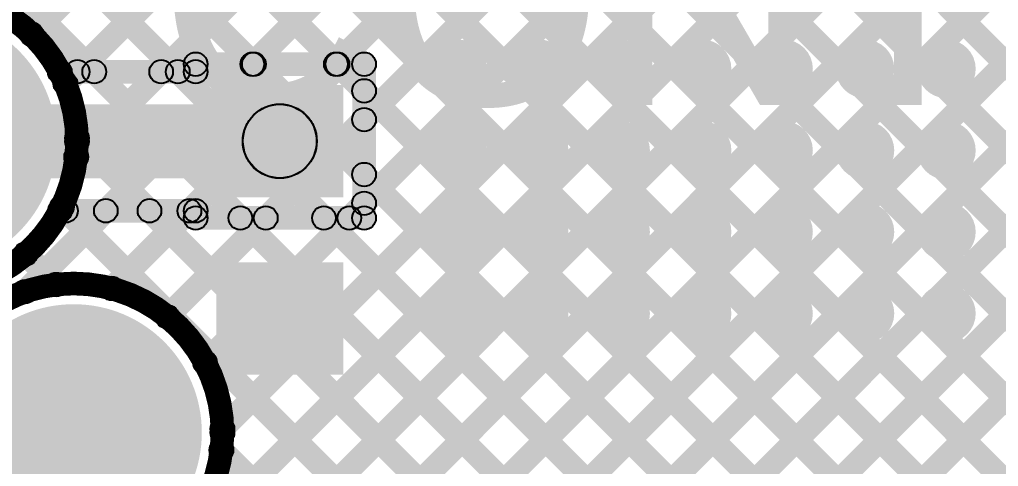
# Model space of a CAD drawing. Header units: millimetres. Extents: x -0.28 to 3.03, y -0.05 to 3.12.
# Drawn here: x 1.4989 to 1.8301, y 2.709 to 2.8601 of the extents above; entities that cross this region are included whole.
import ezdxf

# ---------------------------------------------------------------- set-up
doc = ezdxf.new("R2010")
doc.units = ezdxf.units.MM
doc.header["$MEASUREMENT"] = 0
for name, color, linetype in [('BottomLayer', 5, 'Continuous'), ('BottomPaste', 16, 'Continuous'), ('BottomSolder', 6, 'Continuous'), ('PadHoleLayer', 156, 'Continuous'), ('TopLayer', 1, 'Continuous'), ('TopOverlay', 2, 'Continuous'), ('TopSolder', 216, 'Continuous'), ('ViaHoleLayer', 16, 'Continuous')]:
    doc.layers.add(name, color=color, linetype=linetype)

# ---------------------------------------------------------------- blocks, each defined once
blk = doc.blocks.new('SKHHLQA010_29')
at = {"layer": 'BottomLayer'}
h = blk.add_hatch(color=5, dxfattribs=at)
edge = h.paths.add_edge_path()
edge.add_arc((-0.1378, 0.04921), 0.03937, 0, 360)
h = blk.add_hatch(color=5, dxfattribs=at)
edge = h.paths.add_edge_path()
edge.add_arc((-0.08858, -0.04921), 0.03937, 0, 360)
at = {"layer": 'BottomSolder'}
h = blk.add_hatch(color=6, dxfattribs=at)
edge = h.paths.add_edge_path()
edge.add_arc((-0.1378, 0.04921), 0.04337, 0, 360)
h = blk.add_hatch(color=6, dxfattribs=at)
edge = h.paths.add_edge_path()
edge.add_arc((-0.08858, -0.04921), 0.04337, 0, 360)
at = {"layer": 'PadHoleLayer'}
h = blk.add_hatch(color=156, dxfattribs=at)
edge = h.paths.add_edge_path()
edge.add_arc((-0.1378, 0.04921), 0.02559, 0, 360)
at = {"layer": 'TopLayer'}
h = blk.add_hatch(color=1, dxfattribs=at)
edge = h.paths.add_edge_path()
edge.add_arc((-0.1378, 0.04921), 0.03937, 0, 360)
h = blk.add_hatch(color=1, dxfattribs=at)
edge = h.paths.add_edge_path()
edge.add_arc((-0.08858, -0.04921), 0.03937, 0, 360)
at = {"layer": 'TopSolder'}
h = blk.add_hatch(color=216, dxfattribs=at)
edge = h.paths.add_edge_path()
edge.add_arc((-0.1378, 0.04921), 0.04337, 0, 360)
h = blk.add_hatch(color=216, dxfattribs=at)
edge = h.paths.add_edge_path()
edge.add_arc((-0.08858, -0.04921), 0.04337, 0, 360)
blk = doc.blocks.new('R__0603_B_59')
at = {"layer": 'BottomLayer'}
for points in [[(-0.045, -0.0175), (-0.045, 0.0175), (-0.015, 0.0175), (-0.015, -0.0175)], [(0.015, -0.0175), (0.015, 0.0175), (0.045, 0.0175), (0.045, -0.0175)]]:
    blk.add_hatch(color=5, dxfattribs=at).paths.add_polyline_path(points)
at = {"layer": 'BottomPaste'}
for points in [[(-0.045, -0.0175), (-0.045, 0.0175), (-0.015, 0.0175), (-0.015, -0.0175)], [(0.015, -0.0175), (0.015, 0.0175), (0.045, 0.0175), (0.045, -0.0175)]]:
    blk.add_hatch(color=16, dxfattribs=at).paths.add_polyline_path(points)
at = {"layer": 'BottomSolder'}
for points in [[(-0.049, -0.0215), (-0.049, 0.0215), (-0.011, 0.0215), (-0.011, -0.0215)], [(0.011, -0.0215), (0.011, 0.0215), (0.049, 0.0215), (0.049, -0.0215)]]:
    blk.add_hatch(color=6, dxfattribs=at).paths.add_polyline_path(points)

msp = doc.modelspace()

# ---------------------------------------------------------------- hatches: boundary and pattern name
at = {"layer": 'BottomLayer'}
for points in [[(1.2642, 3.09678), (1.26985, 3.10243), (1.52701, 2.84528), (1.52135, 2.83962)], [(1.29248, 3.09678), (1.29814, 3.10243), (1.55529, 2.84528), (1.54963, 2.83962)], [(1.32076, 3.09678), (1.32642, 3.10243), (1.58103, 2.84783), (1.57537, 2.84217)], [(1.34905, 3.09678), (1.35471, 3.10243), (1.60931, 2.84783), (1.60365, 2.84217)], [(1.36192, 2.48217), (1.35626, 2.48783), (1.97087, 3.10243), (1.97653, 3.09678)], [(1.37733, 3.09678), (1.38299, 3.10243), (1.99269, 2.49273), (1.98703, 2.48708)], [(1.39021, 2.48217), (1.38455, 2.48783), (1.99916, 3.10243), (2.00481, 3.09678)], [(1.40562, 3.09678), (1.41127, 3.10243), (2.00683, 2.50688), (2.00118, 2.50122)], [(1.41849, 2.48217), (1.41283, 2.48783), (2.02744, 3.10243), (2.0331, 3.09678)], [(1.4339, 3.09678), (1.43956, 3.10243), (2.02098, 2.52102), (2.01532, 2.51536)], [(1.44677, 2.48217), (1.44112, 2.48783), (2.05572, 3.10243), (2.06138, 3.09678)], [(1.46219, 3.09678), (1.46784, 3.10243), (2.01733, 2.55295), (2.01167, 2.54729)], [(1.47506, 2.48217), (1.4694, 2.48783), (2.08401, 3.10243), (2.08967, 3.09678)], [(1.49047, 3.09678), (1.49613, 3.10243), (2.01873, 2.57983), (2.01308, 2.57417)], [(1.50334, 2.48217), (1.49769, 2.48783), (2.11229, 3.10243), (2.11795, 3.09678)], [(1.5058, 2.85233), (1.50015, 2.85798), (1.7446, 3.10243), (1.75025, 3.09678)], [(1.52138, 2.83962), (1.51573, 2.84528), (1.77288, 3.10243), (1.77854, 3.09678)], [(1.51875, 3.09678), (1.52441, 3.10243), (2.01733, 2.60952), (2.01167, 2.60386)], [(1.53163, 2.48217), (1.52597, 2.48783), (2.14058, 3.10243), (2.14623, 3.09678)], [(1.54967, 2.83962), (1.54401, 2.84528), (1.80117, 3.10243), (1.80682, 3.09678)], [(1.54704, 3.09678), (1.5527, 3.10243), (2.01733, 2.6378), (2.01167, 2.63214)], [(1.55991, 2.48217), (1.55425, 2.48783), (2.16886, 3.10243), (2.17452, 3.09678)], [(1.57039, 2.71893), (1.56474, 2.72459), (1.94259, 3.10243), (1.94824, 3.09678)], [(1.5805, 2.84217), (1.57484, 2.84783), (1.82945, 3.10243), (1.83511, 3.09678)], [(1.57532, 3.09678), (1.58098, 3.10243), (2.00335, 2.68006), (1.99769, 2.67441)], [(1.5882, 2.48217), (1.58254, 2.48783), (2.19715, 3.10243), (2.2028, 3.09678)], [(1.60878, 2.84217), (1.60313, 2.84783), (1.85773, 3.10243), (1.86339, 3.09678)], [(1.61833, 2.79515), (1.61267, 2.8008), (1.9143, 3.10243), (1.91996, 3.09678)], [(1.61833, 2.82343), (1.61267, 2.82909), (1.88602, 3.10243), (1.89168, 3.09678)], [(1.5585, 2.841), (1.5585, 2.849), (1.6155, 2.849), (1.6155, 2.841)], [(1.51253, 2.83845), (1.51253, 2.84645), (1.5585, 2.84645), (1.5585, 2.83845)], [(1.6195, 2.793), (1.6115, 2.793), (1.6115, 2.845), (1.6195, 2.845)], [(1.61267, 2.83315), (1.61833, 2.83881), (1.96931, 2.48783), (1.96365, 2.48217)], [(1.46805, 2.80645), (1.46805, 2.83145), (1.58695, 2.83145), (1.58695, 2.80645)], [(1.59579, 2.81011), (1.57811, 2.82779), (1.57816, 2.82784), (1.59584, 2.81016)], [(1.61267, 2.80487), (1.61833, 2.81053), (1.94103, 2.48783), (1.93537, 2.48217)], [(1.51258, 2.79145), (1.51258, 2.79945), (1.5585, 2.79945), (1.5585, 2.79145)], [(1.61335, 2.79017), (1.6077, 2.79583), (1.61267, 2.8008), (1.61833, 2.79515)], [(1.50359, 2.76526), (1.49793, 2.77092), (1.5253, 2.79828), (1.53095, 2.79262)], [(1.51178, 2.79262), (1.51744, 2.79828), (1.82789, 2.48783), (1.82223, 2.48217)], [(1.53295, 2.76634), (1.5273, 2.772), (1.55358, 2.79828), (1.55924, 2.79262)], [(1.54006, 2.79262), (1.54572, 2.79828), (1.85617, 2.48783), (1.85052, 2.48217)], [(1.55171, 2.75682), (1.54606, 2.76247), (1.57941, 2.79583), (1.58507, 2.79017)], [(1.5585, 2.789), (1.5585, 2.797), (1.6155, 2.797), (1.6155, 2.789)], [(1.5645, 2.74132), (1.55885, 2.74698), (1.6077, 2.79583), (1.61335, 2.79017)], [(1.5708, 2.79017), (1.57646, 2.79583), (1.88446, 2.48783), (1.8788, 2.48217)], [(1.59909, 2.79017), (1.60474, 2.79583), (1.91274, 2.48783), (1.90709, 2.48217)], [(1.49813, 2.77799), (1.50379, 2.78365), (1.51411, 2.77333), (1.50845, 2.76767)], [(1.5644, 2.71172), (1.57006, 2.71737), (1.79961, 2.48783), (1.79395, 2.48217)]]:
    msp.add_hatch(color=5, dxfattribs=at).paths.add_polyline_path(points)
h = msp.add_hatch(color=5, dxfattribs=at)
edge = h.paths.add_edge_path()
edge.add_arc((1.50297, 2.85515), 0.004, 0, 360)
h = msp.add_hatch(color=5, dxfattribs=at)
edge = h.paths.add_edge_path()
edge.add_arc((1.64719, 2.84341), 0.00886, 0, 360)
h = msp.add_hatch(color=5, dxfattribs=at)
edge = h.paths.add_edge_path()
edge.add_arc((1.67475, 2.84341), 0.00886, 0, 360)
h = msp.add_hatch(color=5, dxfattribs=at)
edge = h.paths.add_edge_path()
edge.add_arc((1.70231, 2.84341), 0.00886, 0, 360)
h = msp.add_hatch(color=5, dxfattribs=at)
edge = h.paths.add_edge_path()
edge.add_arc((1.72987, 2.84341), 0.00886, 0, 360)
h = msp.add_hatch(color=5, dxfattribs=at)
edge = h.paths.add_edge_path()
edge.add_arc((1.75743, 2.84341), 0.00886, 0, 360)
h = msp.add_hatch(color=5, dxfattribs=at)
edge = h.paths.add_edge_path()
edge.add_arc((1.78498, 2.84341), 0.00886, 0, 360)
h = msp.add_hatch(color=5, dxfattribs=at)
edge = h.paths.add_edge_path()
edge.add_arc((1.81254, 2.84341), 0.00886, 0, 360)
h = msp.add_hatch(color=5, dxfattribs=at)
edge = h.paths.add_edge_path()
edge.add_arc((1.5585, 2.845), 0.004, 0, 360)
h = msp.add_hatch(color=5, dxfattribs=at)
edge = h.paths.add_edge_path()
edge.add_arc((1.57767, 2.845), 0.004, 0, 360)
h = msp.add_hatch(color=5, dxfattribs=at)
edge = h.paths.add_edge_path()
edge.add_arc((1.5782, 2.845), 0.004, 0, 360)
h = msp.add_hatch(color=5, dxfattribs=at)
edge = h.paths.add_edge_path()
edge.add_arc((1.60596, 2.845), 0.004, 0, 360)
h = msp.add_hatch(color=5, dxfattribs=at)
edge = h.paths.add_edge_path()
edge.add_arc((1.60648, 2.845), 0.004, 0, 360)
h = msp.add_hatch(color=5, dxfattribs=at)
edge = h.paths.add_edge_path()
edge.add_arc((1.6155, 2.845), 0.004, 0, 360)
h = msp.add_hatch(color=5, dxfattribs=at)
edge = h.paths.add_edge_path()
edge.add_arc((1.6155, 2.845), 0.004, 0, 360)
h = msp.add_hatch(color=5, dxfattribs=at)
edge = h.paths.add_edge_path()
edge.add_arc((1.51253, 2.84245), 0.004, 0, 360)
h = msp.add_hatch(color=5, dxfattribs=at)
edge = h.paths.add_edge_path()
edge.add_arc((1.51253, 2.84245), 0.004, 0, 360)
h = msp.add_hatch(color=5, dxfattribs=at)
edge = h.paths.add_edge_path()
edge.add_arc((1.51856, 2.84245), 0.004, 0, 360)
h = msp.add_hatch(color=5, dxfattribs=at)
edge = h.paths.add_edge_path()
edge.add_arc((1.52418, 2.84245), 0.004, 0, 360)
h = msp.add_hatch(color=5, dxfattribs=at)
edge = h.paths.add_edge_path()
edge.add_arc((1.54684, 2.84245), 0.004, 0, 360)
h = msp.add_hatch(color=5, dxfattribs=at)
edge = h.paths.add_edge_path()
edge.add_arc((1.55246, 2.84245), 0.004, 0, 360)
h = msp.add_hatch(color=5, dxfattribs=at)
edge = h.paths.add_edge_path()
edge.add_arc((1.5585, 2.84245), 0.004, 0, 360)
h = msp.add_hatch(color=5, dxfattribs=at)
edge = h.paths.add_edge_path()
edge.add_arc((1.6155, 2.83598), 0.004, 0, 360)
h = msp.add_hatch(color=5, dxfattribs=at)
edge = h.paths.add_edge_path()
edge.add_arc((1.58695, 2.81895), 0.0125, 0, 360)
h = msp.add_hatch(color=5, dxfattribs=at)
edge = h.paths.add_edge_path()
edge.add_arc((1.58695, 2.81895), 0.0125, 0, 360)
h = msp.add_hatch(color=5, dxfattribs=at)
edge = h.paths.add_edge_path()
edge.add_arc((1.587, 2.819), 0.0125, 0, 360)
h = msp.add_hatch(color=5, dxfattribs=at)
edge = h.paths.add_edge_path()
edge.add_arc((1.6155, 2.82626), 0.004, 0, 360)
h = msp.add_hatch(color=5, dxfattribs=at)
edge = h.paths.add_edge_path()
edge.add_arc((1.64719, 2.81585), 0.00886, 0, 360)
h = msp.add_hatch(color=5, dxfattribs=at)
edge = h.paths.add_edge_path()
edge.add_arc((1.67475, 2.81585), 0.00886, 0, 360)
h = msp.add_hatch(color=5, dxfattribs=at)
edge = h.paths.add_edge_path()
edge.add_arc((1.70231, 2.81585), 0.00886, 0, 360)
h = msp.add_hatch(color=5, dxfattribs=at)
edge = h.paths.add_edge_path()
edge.add_arc((1.72987, 2.81585), 0.00886, 0, 360)
h = msp.add_hatch(color=5, dxfattribs=at)
edge = h.paths.add_edge_path()
edge.add_arc((1.75743, 2.81585), 0.00886, 0, 360)
h = msp.add_hatch(color=5, dxfattribs=at)
edge = h.paths.add_edge_path()
edge.add_arc((1.78498, 2.81585), 0.00886, 0, 360)
h = msp.add_hatch(color=5, dxfattribs=at)
edge = h.paths.add_edge_path()
edge.add_arc((1.81254, 2.81585), 0.00886, 0, 360)
h = msp.add_hatch(color=5, dxfattribs=at)
edge = h.paths.add_edge_path()
edge.add_arc((1.6155, 2.8077), 0.004, 0, 360)
h = msp.add_hatch(color=5, dxfattribs=at)
edge = h.paths.add_edge_path()
edge.add_arc((1.6155, 2.79798), 0.004, 0, 360)
h = msp.add_hatch(color=5, dxfattribs=at)
edge = h.paths.add_edge_path()
edge.add_arc((1.6155, 2.79798), 0.004, 0, 360)
h = msp.add_hatch(color=5, dxfattribs=at)
edge = h.paths.add_edge_path()
edge.add_arc((1.51258, 2.79545), 0.004, 0, 360)
h = msp.add_hatch(color=5, dxfattribs=at)
edge = h.paths.add_edge_path()
edge.add_arc((1.51258, 2.79545), 0.004, 0, 360)
h = msp.add_hatch(color=5, dxfattribs=at)
edge = h.paths.add_edge_path()
edge.add_arc((1.51461, 2.79545), 0.004, 0, 360)
h = msp.add_hatch(color=5, dxfattribs=at)
edge = h.paths.add_edge_path()
edge.add_arc((1.52812, 2.79545), 0.004, 0, 360)
h = msp.add_hatch(color=5, dxfattribs=at)
edge = h.paths.add_edge_path()
edge.add_arc((1.54289, 2.79545), 0.004, 0, 360)
h = msp.add_hatch(color=5, dxfattribs=at)
edge = h.paths.add_edge_path()
edge.add_arc((1.55641, 2.79545), 0.004, 0, 360)
h = msp.add_hatch(color=5, dxfattribs=at)
edge = h.paths.add_edge_path()
edge.add_arc((1.5585, 2.79545), 0.004, 0, 360)
h = msp.add_hatch(color=5, dxfattribs=at)
edge = h.paths.add_edge_path()
edge.add_arc((1.5585, 2.793), 0.004, 0, 360)
h = msp.add_hatch(color=5, dxfattribs=at)
edge = h.paths.add_edge_path()
edge.add_arc((1.57363, 2.793), 0.004, 0, 360)
h = msp.add_hatch(color=5, dxfattribs=at)
edge = h.paths.add_edge_path()
edge.add_arc((1.58224, 2.793), 0.004, 0, 360)
h = msp.add_hatch(color=5, dxfattribs=at)
edge = h.paths.add_edge_path()
edge.add_arc((1.60191, 2.793), 0.004, 0, 360)
h = msp.add_hatch(color=5, dxfattribs=at)
edge = h.paths.add_edge_path()
edge.add_arc((1.61052, 2.793), 0.004, 0, 360)
h = msp.add_hatch(color=5, dxfattribs=at)
edge = h.paths.add_edge_path()
edge.add_arc((1.61052, 2.793), 0.004, 0, 360)
h = msp.add_hatch(color=5, dxfattribs=at)
edge = h.paths.add_edge_path()
edge.add_arc((1.6155, 2.793), 0.004, 0, 360)
h = msp.add_hatch(color=5, dxfattribs=at)
edge = h.paths.add_edge_path()
edge.add_arc((1.6155, 2.793), 0.004, 0, 360)
h = msp.add_hatch(color=5, dxfattribs=at)
edge = h.paths.add_edge_path()
edge.add_arc((1.64719, 2.78829), 0.00886, 0, 360)
h = msp.add_hatch(color=5, dxfattribs=at)
edge = h.paths.add_edge_path()
edge.add_arc((1.67475, 2.78829), 0.00886, 0, 360)
h = msp.add_hatch(color=5, dxfattribs=at)
edge = h.paths.add_edge_path()
edge.add_arc((1.70231, 2.78829), 0.00886, 0, 360)
h = msp.add_hatch(color=5, dxfattribs=at)
edge = h.paths.add_edge_path()
edge.add_arc((1.72987, 2.78829), 0.00886, 0, 360)
h = msp.add_hatch(color=5, dxfattribs=at)
edge = h.paths.add_edge_path()
edge.add_arc((1.75743, 2.78829), 0.00886, 0, 360)
h = msp.add_hatch(color=5, dxfattribs=at)
edge = h.paths.add_edge_path()
edge.add_arc((1.78498, 2.78829), 0.00886, 0, 360)
h = msp.add_hatch(color=5, dxfattribs=at)
edge = h.paths.add_edge_path()
edge.add_arc((1.81254, 2.78829), 0.00886, 0, 360)
h = msp.add_hatch(color=5, dxfattribs=at)
edge = h.paths.add_edge_path()
edge.add_arc((1.50096, 2.78082), 0.004, 0, 360)
h = msp.add_hatch(color=5, dxfattribs=at)
edge = h.paths.add_edge_path()
edge.add_arc((1.51128, 2.7705), 0.004, 0, 360)
h = msp.add_hatch(color=5, dxfattribs=at)
edge = h.paths.add_edge_path()
edge.add_arc((1.53012, 2.76917), 0.004, 0, 360)
h = msp.add_hatch(color=5, dxfattribs=at)
edge = h.paths.add_edge_path()
edge.add_arc((1.50076, 2.76809), 0.004, 0, 360)
h = msp.add_hatch(color=5, dxfattribs=at)
edge = h.paths.add_edge_path()
edge.add_arc((1.64719, 2.76073), 0.00886, 0, 360)
h = msp.add_hatch(color=5, dxfattribs=at)
edge = h.paths.add_edge_path()
edge.add_arc((1.67475, 2.76073), 0.00886, 0, 360)
h = msp.add_hatch(color=5, dxfattribs=at)
edge = h.paths.add_edge_path()
edge.add_arc((1.70231, 2.76073), 0.00886, 0, 360)
h = msp.add_hatch(color=5, dxfattribs=at)
edge = h.paths.add_edge_path()
edge.add_arc((1.72987, 2.76073), 0.00886, 0, 360)
h = msp.add_hatch(color=5, dxfattribs=at)
edge = h.paths.add_edge_path()
edge.add_arc((1.75743, 2.76073), 0.00886, 0, 360)
h = msp.add_hatch(color=5, dxfattribs=at)
edge = h.paths.add_edge_path()
edge.add_arc((1.78498, 2.76073), 0.00886, 0, 360)
h = msp.add_hatch(color=5, dxfattribs=at)
edge = h.paths.add_edge_path()
edge.add_arc((1.81254, 2.76073), 0.00886, 0, 360)
h = msp.add_hatch(color=5, dxfattribs=at)
edge = h.paths.add_edge_path()
edge.add_arc((1.54889, 2.75965), 0.004, 0, 360)
h = msp.add_hatch(color=5, dxfattribs=at)
edge = h.paths.add_edge_path()
edge.add_arc((1.56167, 2.74415), 0.004, 0, 360)
h = msp.add_hatch(color=5, dxfattribs=at)
edge = h.paths.add_edge_path()
edge.add_arc((1.56757, 2.72176), 0.004, 0, 360)
h = msp.add_hatch(color=5, dxfattribs=at)
edge = h.paths.add_edge_path()
edge.add_arc((1.56758, 2.72048), 0.004, 0, 360)
h = msp.add_hatch(color=5, dxfattribs=at)
edge = h.paths.add_edge_path()
edge.add_arc((1.56723, 2.71455), 0.004, 0, 360)
at = {"layer": 'BottomSolder'}
h = msp.add_hatch(color=6, dxfattribs=at)
edge = h.paths.add_edge_path()
edge.add_arc((1.64719, 2.84341), 0.00991, 0, 360)
h = msp.add_hatch(color=6, dxfattribs=at)
edge = h.paths.add_edge_path()
edge.add_arc((1.67475, 2.84341), 0.00991, 0, 360)
h = msp.add_hatch(color=6, dxfattribs=at)
edge = h.paths.add_edge_path()
edge.add_arc((1.70231, 2.84341), 0.00991, 0, 360)
h = msp.add_hatch(color=6, dxfattribs=at)
edge = h.paths.add_edge_path()
edge.add_arc((1.72987, 2.84341), 0.00991, 0, 360)
h = msp.add_hatch(color=6, dxfattribs=at)
edge = h.paths.add_edge_path()
edge.add_arc((1.75743, 2.84341), 0.00991, 0, 360)
h = msp.add_hatch(color=6, dxfattribs=at)
edge = h.paths.add_edge_path()
edge.add_arc((1.78498, 2.84341), 0.00991, 0, 360)
h = msp.add_hatch(color=6, dxfattribs=at)
edge = h.paths.add_edge_path()
edge.add_arc((1.81254, 2.84341), 0.00991, 0, 360)
h = msp.add_hatch(color=6, dxfattribs=at)
edge = h.paths.add_edge_path()
edge.add_arc((1.64719, 2.81585), 0.00991, 0, 360)
h = msp.add_hatch(color=6, dxfattribs=at)
edge = h.paths.add_edge_path()
edge.add_arc((1.67475, 2.81585), 0.00991, 0, 360)
h = msp.add_hatch(color=6, dxfattribs=at)
edge = h.paths.add_edge_path()
edge.add_arc((1.70231, 2.81585), 0.00991, 0, 360)
h = msp.add_hatch(color=6, dxfattribs=at)
edge = h.paths.add_edge_path()
edge.add_arc((1.72987, 2.81585), 0.00991, 0, 360)
h = msp.add_hatch(color=6, dxfattribs=at)
edge = h.paths.add_edge_path()
edge.add_arc((1.75743, 2.81585), 0.00991, 0, 360)
h = msp.add_hatch(color=6, dxfattribs=at)
edge = h.paths.add_edge_path()
edge.add_arc((1.78498, 2.81585), 0.00991, 0, 360)
h = msp.add_hatch(color=6, dxfattribs=at)
edge = h.paths.add_edge_path()
edge.add_arc((1.81254, 2.81585), 0.00991, 0, 360)
h = msp.add_hatch(color=6, dxfattribs=at)
edge = h.paths.add_edge_path()
edge.add_arc((1.64719, 2.78829), 0.00991, 0, 360)
h = msp.add_hatch(color=6, dxfattribs=at)
edge = h.paths.add_edge_path()
edge.add_arc((1.67475, 2.78829), 0.00991, 0, 360)
h = msp.add_hatch(color=6, dxfattribs=at)
edge = h.paths.add_edge_path()
edge.add_arc((1.70231, 2.78829), 0.00991, 0, 360)
h = msp.add_hatch(color=6, dxfattribs=at)
edge = h.paths.add_edge_path()
edge.add_arc((1.72987, 2.78829), 0.00991, 0, 360)
h = msp.add_hatch(color=6, dxfattribs=at)
edge = h.paths.add_edge_path()
edge.add_arc((1.75743, 2.78829), 0.00991, 0, 360)
h = msp.add_hatch(color=6, dxfattribs=at)
edge = h.paths.add_edge_path()
edge.add_arc((1.78498, 2.78829), 0.00991, 0, 360)
h = msp.add_hatch(color=6, dxfattribs=at)
edge = h.paths.add_edge_path()
edge.add_arc((1.81254, 2.78829), 0.00991, 0, 360)
h = msp.add_hatch(color=6, dxfattribs=at)
edge = h.paths.add_edge_path()
edge.add_arc((1.64719, 2.76073), 0.00991, 0, 360)
h = msp.add_hatch(color=6, dxfattribs=at)
edge = h.paths.add_edge_path()
edge.add_arc((1.67475, 2.76073), 0.00991, 0, 360)
h = msp.add_hatch(color=6, dxfattribs=at)
edge = h.paths.add_edge_path()
edge.add_arc((1.70231, 2.76073), 0.00991, 0, 360)
h = msp.add_hatch(color=6, dxfattribs=at)
edge = h.paths.add_edge_path()
edge.add_arc((1.72987, 2.76073), 0.00991, 0, 360)
h = msp.add_hatch(color=6, dxfattribs=at)
edge = h.paths.add_edge_path()
edge.add_arc((1.75743, 2.76073), 0.00991, 0, 360)
h = msp.add_hatch(color=6, dxfattribs=at)
edge = h.paths.add_edge_path()
edge.add_arc((1.78498, 2.76073), 0.00991, 0, 360)
h = msp.add_hatch(color=6, dxfattribs=at)
edge = h.paths.add_edge_path()
edge.add_arc((1.81254, 2.76073), 0.00991, 0, 360)
at = {"layer": 'TopLayer'}
for points in [[(1.2648, 3.09617), (1.27046, 3.10183), (2.71185, 1.66043), (2.7062, 1.65478)], [(1.29309, 3.09617), (1.29874, 3.10183), (2.71185, 1.68872), (2.7062, 1.68306)], [(1.32137, 3.09617), (1.32703, 3.10183), (2.71185, 1.717), (2.7062, 1.71135)], [(1.34965, 3.09617), (1.35531, 3.10183), (2.71185, 1.74529), (2.7062, 1.73963)], [(1.37794, 3.09617), (1.3836, 3.10183), (2.71185, 1.77357), (2.7062, 1.76791)], [(1.40622, 3.09617), (1.41188, 3.10183), (2.71185, 1.80186), (2.7062, 1.7962)], [(1.43451, 3.09617), (1.44016, 3.10183), (2.71185, 1.83014), (2.7062, 1.82448)], [(1.46279, 3.09617), (1.46845, 3.10183), (2.71185, 1.85842), (2.7062, 1.85277)], [(1.49108, 3.09617), (1.49673, 3.10183), (2.71185, 1.88671), (2.7062, 1.88105)], [(1.49772, 2.47655), (1.49206, 2.4822), (2.11169, 3.10183), (2.11734, 3.09617)], [(1.49772, 2.53311), (1.49206, 2.53877), (2.05512, 3.10183), (2.06077, 3.09617)], [(1.49772, 2.50483), (1.49206, 2.51049), (2.0834, 3.10183), (2.08906, 3.09617)], [(1.49772, 2.61797), (1.49206, 2.62362), (1.97026, 3.10183), (1.97592, 3.09617)], [(1.49772, 2.58968), (1.49206, 2.59534), (1.99855, 3.10183), (2.00421, 3.09617)], [(1.49772, 2.5614), (1.49206, 2.56706), (2.02683, 3.10183), (2.03249, 3.09617)], [(1.50272, 2.45326), (1.49706, 2.45892), (2.13997, 3.10183), (2.14563, 3.09617)], [(1.50359, 2.76526), (1.49793, 2.77092), (1.82884, 3.10183), (1.8345, 3.09617)], [(1.5058, 2.85233), (1.50015, 2.85798), (1.74399, 3.10183), (1.74965, 3.09617)], [(1.51729, 2.83553), (1.51163, 2.84119), (1.77227, 3.10183), (1.77793, 3.09617)], [(1.52093, 2.81089), (1.51527, 2.81654), (1.80056, 3.10183), (1.80622, 3.09617)], [(1.51936, 3.09617), (1.52502, 3.10183), (2.71185, 1.91499), (2.7062, 1.90934)], [(1.53042, 2.45268), (1.52476, 2.45834), (2.16826, 3.10183), (2.17391, 3.09617)], [(1.53295, 2.76634), (1.5273, 2.772), (1.85713, 3.10183), (1.86278, 3.09617)], [(1.55171, 2.75682), (1.54606, 2.76247), (1.88541, 3.10183), (1.89107, 3.09617)], [(1.54764, 3.09617), (1.5533, 3.10183), (2.71185, 1.94328), (2.7062, 1.93762)], [(1.55871, 2.45268), (1.55305, 2.45834), (2.19654, 3.10183), (2.2022, 3.09617)], [(1.5645, 2.74132), (1.55885, 2.74698), (1.9137, 3.10183), (1.91935, 3.09617)], [(1.57039, 2.71893), (1.56474, 2.72459), (1.94198, 3.10183), (1.94764, 3.09617)], [(1.57593, 3.09617), (1.58159, 3.10183), (2.00335, 2.68006), (1.99769, 2.67441)], [(1.51553, 2.81716), (1.52119, 2.82282), (2.71185, 1.63215), (2.7062, 1.62649)], [(1.51043, 2.79397), (1.51609, 2.79963), (2.71185, 1.60387), (2.7062, 1.59821)], [(1.49813, 2.77799), (1.50379, 2.78365), (1.51411, 2.77333), (1.50845, 2.76767)], [(1.5644, 2.71172), (1.57006, 2.71737), (2.53047, 1.75696), (2.52481, 1.75131)]]:
    msp.add_hatch(color=1, dxfattribs=at).paths.add_polyline_path(points)
h = msp.add_hatch(color=1, dxfattribs=at)
edge = h.paths.add_edge_path()
edge.add_arc((1.50297, 2.85515), 0.004, 0, 360)
h = msp.add_hatch(color=1, dxfattribs=at)
edge = h.paths.add_edge_path()
edge.add_arc((1.64719, 2.84341), 0.00886, 0, 360)
h = msp.add_hatch(color=1, dxfattribs=at)
edge = h.paths.add_edge_path()
edge.add_arc((1.67475, 2.84341), 0.00886, 0, 360)
h = msp.add_hatch(color=1, dxfattribs=at)
edge = h.paths.add_edge_path()
edge.add_arc((1.70231, 2.84341), 0.00886, 0, 360)
h = msp.add_hatch(color=1, dxfattribs=at)
edge = h.paths.add_edge_path()
edge.add_arc((1.72987, 2.84341), 0.00886, 0, 360)
h = msp.add_hatch(color=1, dxfattribs=at)
edge = h.paths.add_edge_path()
edge.add_arc((1.75743, 2.84341), 0.00886, 0, 360)
h = msp.add_hatch(color=1, dxfattribs=at)
edge = h.paths.add_edge_path()
edge.add_arc((1.78498, 2.84341), 0.00886, 0, 360)
h = msp.add_hatch(color=1, dxfattribs=at)
edge = h.paths.add_edge_path()
edge.add_arc((1.81254, 2.84341), 0.00886, 0, 360)
h = msp.add_hatch(color=1, dxfattribs=at)
edge = h.paths.add_edge_path()
edge.add_arc((1.51446, 2.83836), 0.004, 0, 360)
h = msp.add_hatch(color=1, dxfattribs=at)
edge = h.paths.add_edge_path()
edge.add_arc((1.51836, 2.81999), 0.004, 0, 360)
h = msp.add_hatch(color=1, dxfattribs=at)
edge = h.paths.add_edge_path()
edge.add_arc((1.51837, 2.81891), 0.004, 0, 360)
h = msp.add_hatch(color=1, dxfattribs=at)
edge = h.paths.add_edge_path()
edge.add_arc((1.64719, 2.81585), 0.00886, 0, 360)
h = msp.add_hatch(color=1, dxfattribs=at)
edge = h.paths.add_edge_path()
edge.add_arc((1.67475, 2.81585), 0.00886, 0, 360)
h = msp.add_hatch(color=1, dxfattribs=at)
edge = h.paths.add_edge_path()
edge.add_arc((1.70231, 2.81585), 0.00886, 0, 360)
h = msp.add_hatch(color=1, dxfattribs=at)
edge = h.paths.add_edge_path()
edge.add_arc((1.72987, 2.81585), 0.00886, 0, 360)
h = msp.add_hatch(color=1, dxfattribs=at)
edge = h.paths.add_edge_path()
edge.add_arc((1.75743, 2.81585), 0.00886, 0, 360)
h = msp.add_hatch(color=1, dxfattribs=at)
edge = h.paths.add_edge_path()
edge.add_arc((1.78498, 2.81585), 0.00886, 0, 360)
h = msp.add_hatch(color=1, dxfattribs=at)
edge = h.paths.add_edge_path()
edge.add_arc((1.81254, 2.81585), 0.00886, 0, 360)
h = msp.add_hatch(color=1, dxfattribs=at)
edge = h.paths.add_edge_path()
edge.add_arc((1.5181, 2.81371), 0.004, 0, 360)
h = msp.add_hatch(color=1, dxfattribs=at)
edge = h.paths.add_edge_path()
edge.add_arc((1.51326, 2.7968), 0.004, 0, 360)
h = msp.add_hatch(color=1, dxfattribs=at)
edge = h.paths.add_edge_path()
edge.add_arc((1.64719, 2.78829), 0.00886, 0, 360)
h = msp.add_hatch(color=1, dxfattribs=at)
edge = h.paths.add_edge_path()
edge.add_arc((1.67475, 2.78829), 0.00886, 0, 360)
h = msp.add_hatch(color=1, dxfattribs=at)
edge = h.paths.add_edge_path()
edge.add_arc((1.70231, 2.78829), 0.00886, 0, 360)
h = msp.add_hatch(color=1, dxfattribs=at)
edge = h.paths.add_edge_path()
edge.add_arc((1.72987, 2.78829), 0.00886, 0, 360)
h = msp.add_hatch(color=1, dxfattribs=at)
edge = h.paths.add_edge_path()
edge.add_arc((1.75743, 2.78829), 0.00886, 0, 360)
h = msp.add_hatch(color=1, dxfattribs=at)
edge = h.paths.add_edge_path()
edge.add_arc((1.78498, 2.78829), 0.00886, 0, 360)
h = msp.add_hatch(color=1, dxfattribs=at)
edge = h.paths.add_edge_path()
edge.add_arc((1.81254, 2.78829), 0.00886, 0, 360)
h = msp.add_hatch(color=1, dxfattribs=at)
edge = h.paths.add_edge_path()
edge.add_arc((1.50096, 2.78082), 0.004, 0, 360)
h = msp.add_hatch(color=1, dxfattribs=at)
edge = h.paths.add_edge_path()
edge.add_arc((1.51128, 2.7705), 0.004, 0, 360)
h = msp.add_hatch(color=1, dxfattribs=at)
edge = h.paths.add_edge_path()
edge.add_arc((1.53012, 2.76917), 0.004, 0, 360)
h = msp.add_hatch(color=1, dxfattribs=at)
edge = h.paths.add_edge_path()
edge.add_arc((1.50076, 2.76809), 0.004, 0, 360)
h = msp.add_hatch(color=1, dxfattribs=at)
edge = h.paths.add_edge_path()
edge.add_arc((1.64719, 2.76073), 0.00886, 0, 360)
h = msp.add_hatch(color=1, dxfattribs=at)
edge = h.paths.add_edge_path()
edge.add_arc((1.67475, 2.76073), 0.00886, 0, 360)
h = msp.add_hatch(color=1, dxfattribs=at)
edge = h.paths.add_edge_path()
edge.add_arc((1.70231, 2.76073), 0.00886, 0, 360)
h = msp.add_hatch(color=1, dxfattribs=at)
edge = h.paths.add_edge_path()
edge.add_arc((1.72987, 2.76073), 0.00886, 0, 360)
h = msp.add_hatch(color=1, dxfattribs=at)
edge = h.paths.add_edge_path()
edge.add_arc((1.75743, 2.76073), 0.00886, 0, 360)
h = msp.add_hatch(color=1, dxfattribs=at)
edge = h.paths.add_edge_path()
edge.add_arc((1.78498, 2.76073), 0.00886, 0, 360)
h = msp.add_hatch(color=1, dxfattribs=at)
edge = h.paths.add_edge_path()
edge.add_arc((1.81254, 2.76073), 0.00886, 0, 360)
h = msp.add_hatch(color=1, dxfattribs=at)
edge = h.paths.add_edge_path()
edge.add_arc((1.54889, 2.75965), 0.004, 0, 360)
h = msp.add_hatch(color=1, dxfattribs=at)
edge = h.paths.add_edge_path()
edge.add_arc((1.56167, 2.74415), 0.004, 0, 360)
h = msp.add_hatch(color=1, dxfattribs=at)
edge = h.paths.add_edge_path()
edge.add_arc((1.56757, 2.72176), 0.004, 0, 360)
h = msp.add_hatch(color=1, dxfattribs=at)
edge = h.paths.add_edge_path()
edge.add_arc((1.56758, 2.72048), 0.004, 0, 360)
h = msp.add_hatch(color=1, dxfattribs=at)
edge = h.paths.add_edge_path()
edge.add_arc((1.56723, 2.71455), 0.004, 0, 360)
at = {"layer": 'TopSolder'}
h = msp.add_hatch(color=216, dxfattribs=at)
edge = h.paths.add_edge_path()
edge.add_arc((1.64719, 2.84341), 0.00991, 0, 360)
h = msp.add_hatch(color=216, dxfattribs=at)
edge = h.paths.add_edge_path()
edge.add_arc((1.67475, 2.84341), 0.00991, 0, 360)
h = msp.add_hatch(color=216, dxfattribs=at)
edge = h.paths.add_edge_path()
edge.add_arc((1.70231, 2.84341), 0.00991, 0, 360)
h = msp.add_hatch(color=216, dxfattribs=at)
edge = h.paths.add_edge_path()
edge.add_arc((1.72987, 2.84341), 0.00991, 0, 360)
h = msp.add_hatch(color=216, dxfattribs=at)
edge = h.paths.add_edge_path()
edge.add_arc((1.75743, 2.84341), 0.00991, 0, 360)
h = msp.add_hatch(color=216, dxfattribs=at)
edge = h.paths.add_edge_path()
edge.add_arc((1.78498, 2.84341), 0.00991, 0, 360)
h = msp.add_hatch(color=216, dxfattribs=at)
edge = h.paths.add_edge_path()
edge.add_arc((1.81254, 2.84341), 0.00991, 0, 360)
h = msp.add_hatch(color=216, dxfattribs=at)
edge = h.paths.add_edge_path()
edge.add_arc((1.64719, 2.81585), 0.00991, 0, 360)
h = msp.add_hatch(color=216, dxfattribs=at)
edge = h.paths.add_edge_path()
edge.add_arc((1.67475, 2.81585), 0.00991, 0, 360)
h = msp.add_hatch(color=216, dxfattribs=at)
edge = h.paths.add_edge_path()
edge.add_arc((1.70231, 2.81585), 0.00991, 0, 360)
h = msp.add_hatch(color=216, dxfattribs=at)
edge = h.paths.add_edge_path()
edge.add_arc((1.72987, 2.81585), 0.00991, 0, 360)
h = msp.add_hatch(color=216, dxfattribs=at)
edge = h.paths.add_edge_path()
edge.add_arc((1.75743, 2.81585), 0.00991, 0, 360)
h = msp.add_hatch(color=216, dxfattribs=at)
edge = h.paths.add_edge_path()
edge.add_arc((1.78498, 2.81585), 0.00991, 0, 360)
h = msp.add_hatch(color=216, dxfattribs=at)
edge = h.paths.add_edge_path()
edge.add_arc((1.81254, 2.81585), 0.00991, 0, 360)
h = msp.add_hatch(color=216, dxfattribs=at)
edge = h.paths.add_edge_path()
edge.add_arc((1.64719, 2.78829), 0.00991, 0, 360)
h = msp.add_hatch(color=216, dxfattribs=at)
edge = h.paths.add_edge_path()
edge.add_arc((1.67475, 2.78829), 0.00991, 0, 360)
h = msp.add_hatch(color=216, dxfattribs=at)
edge = h.paths.add_edge_path()
edge.add_arc((1.70231, 2.78829), 0.00991, 0, 360)
h = msp.add_hatch(color=216, dxfattribs=at)
edge = h.paths.add_edge_path()
edge.add_arc((1.72987, 2.78829), 0.00991, 0, 360)
h = msp.add_hatch(color=216, dxfattribs=at)
edge = h.paths.add_edge_path()
edge.add_arc((1.75743, 2.78829), 0.00991, 0, 360)
h = msp.add_hatch(color=216, dxfattribs=at)
edge = h.paths.add_edge_path()
edge.add_arc((1.78498, 2.78829), 0.00991, 0, 360)
h = msp.add_hatch(color=216, dxfattribs=at)
edge = h.paths.add_edge_path()
edge.add_arc((1.81254, 2.78829), 0.00991, 0, 360)
h = msp.add_hatch(color=216, dxfattribs=at)
edge = h.paths.add_edge_path()
edge.add_arc((1.64719, 2.76073), 0.00991, 0, 360)
h = msp.add_hatch(color=216, dxfattribs=at)
edge = h.paths.add_edge_path()
edge.add_arc((1.67475, 2.76073), 0.00991, 0, 360)
h = msp.add_hatch(color=216, dxfattribs=at)
edge = h.paths.add_edge_path()
edge.add_arc((1.70231, 2.76073), 0.00991, 0, 360)
h = msp.add_hatch(color=216, dxfattribs=at)
edge = h.paths.add_edge_path()
edge.add_arc((1.72987, 2.76073), 0.00991, 0, 360)
h = msp.add_hatch(color=216, dxfattribs=at)
edge = h.paths.add_edge_path()
edge.add_arc((1.75743, 2.76073), 0.00991, 0, 360)
h = msp.add_hatch(color=216, dxfattribs=at)
edge = h.paths.add_edge_path()
edge.add_arc((1.78498, 2.76073), 0.00991, 0, 360)
h = msp.add_hatch(color=216, dxfattribs=at)
edge = h.paths.add_edge_path()
edge.add_arc((1.81254, 2.76073), 0.00991, 0, 360)
at = {"layer": 'ViaHoleLayer'}
h = msp.add_hatch(color=16, dxfattribs=at)
edge = h.paths.add_edge_path()
edge.add_arc((1.64719, 2.84341), 0.00591, 0, 360)
h = msp.add_hatch(color=16, dxfattribs=at)
edge = h.paths.add_edge_path()
edge.add_arc((1.67475, 2.84341), 0.00591, 0, 360)
h = msp.add_hatch(color=16, dxfattribs=at)
edge = h.paths.add_edge_path()
edge.add_arc((1.70231, 2.84341), 0.00591, 0, 360)
h = msp.add_hatch(color=16, dxfattribs=at)
edge = h.paths.add_edge_path()
edge.add_arc((1.72987, 2.84341), 0.00591, 0, 360)
h = msp.add_hatch(color=16, dxfattribs=at)
edge = h.paths.add_edge_path()
edge.add_arc((1.75743, 2.84341), 0.00591, 0, 360)
h = msp.add_hatch(color=16, dxfattribs=at)
edge = h.paths.add_edge_path()
edge.add_arc((1.78498, 2.84341), 0.00591, 0, 360)
h = msp.add_hatch(color=16, dxfattribs=at)
edge = h.paths.add_edge_path()
edge.add_arc((1.81254, 2.84341), 0.00591, 0, 360)
h = msp.add_hatch(color=16, dxfattribs=at)
edge = h.paths.add_edge_path()
edge.add_arc((1.64719, 2.81585), 0.00591, 0, 360)
h = msp.add_hatch(color=16, dxfattribs=at)
edge = h.paths.add_edge_path()
edge.add_arc((1.67475, 2.81585), 0.00591, 0, 360)
h = msp.add_hatch(color=16, dxfattribs=at)
edge = h.paths.add_edge_path()
edge.add_arc((1.70231, 2.81585), 0.00591, 0, 360)
h = msp.add_hatch(color=16, dxfattribs=at)
edge = h.paths.add_edge_path()
edge.add_arc((1.72987, 2.81585), 0.00591, 0, 360)
h = msp.add_hatch(color=16, dxfattribs=at)
edge = h.paths.add_edge_path()
edge.add_arc((1.75743, 2.81585), 0.00591, 0, 360)
h = msp.add_hatch(color=16, dxfattribs=at)
edge = h.paths.add_edge_path()
edge.add_arc((1.78498, 2.81585), 0.00591, 0, 360)
h = msp.add_hatch(color=16, dxfattribs=at)
edge = h.paths.add_edge_path()
edge.add_arc((1.81254, 2.81585), 0.00591, 0, 360)
h = msp.add_hatch(color=16, dxfattribs=at)
edge = h.paths.add_edge_path()
edge.add_arc((1.64719, 2.78829), 0.00591, 0, 360)
h = msp.add_hatch(color=16, dxfattribs=at)
edge = h.paths.add_edge_path()
edge.add_arc((1.67475, 2.78829), 0.00591, 0, 360)
h = msp.add_hatch(color=16, dxfattribs=at)
edge = h.paths.add_edge_path()
edge.add_arc((1.70231, 2.78829), 0.00591, 0, 360)
h = msp.add_hatch(color=16, dxfattribs=at)
edge = h.paths.add_edge_path()
edge.add_arc((1.72987, 2.78829), 0.00591, 0, 360)
h = msp.add_hatch(color=16, dxfattribs=at)
edge = h.paths.add_edge_path()
edge.add_arc((1.75743, 2.78829), 0.00591, 0, 360)
h = msp.add_hatch(color=16, dxfattribs=at)
edge = h.paths.add_edge_path()
edge.add_arc((1.78498, 2.78829), 0.00591, 0, 360)
h = msp.add_hatch(color=16, dxfattribs=at)
edge = h.paths.add_edge_path()
edge.add_arc((1.81254, 2.78829), 0.00591, 0, 360)
h = msp.add_hatch(color=16, dxfattribs=at)
edge = h.paths.add_edge_path()
edge.add_arc((1.64719, 2.76073), 0.00591, 0, 360)
h = msp.add_hatch(color=16, dxfattribs=at)
edge = h.paths.add_edge_path()
edge.add_arc((1.67475, 2.76073), 0.00591, 0, 360)
h = msp.add_hatch(color=16, dxfattribs=at)
edge = h.paths.add_edge_path()
edge.add_arc((1.70231, 2.76073), 0.00591, 0, 360)
h = msp.add_hatch(color=16, dxfattribs=at)
edge = h.paths.add_edge_path()
edge.add_arc((1.72987, 2.76073), 0.00591, 0, 360)
h = msp.add_hatch(color=16, dxfattribs=at)
edge = h.paths.add_edge_path()
edge.add_arc((1.75743, 2.76073), 0.00591, 0, 360)
h = msp.add_hatch(color=16, dxfattribs=at)
edge = h.paths.add_edge_path()
edge.add_arc((1.78498, 2.76073), 0.00591, 0, 360)
h = msp.add_hatch(color=16, dxfattribs=at)
edge = h.paths.add_edge_path()
edge.add_arc((1.81254, 2.76073), 0.00591, 0, 360)

# ---------------------------------------------------------------- linework, layer by layer
at = {"layer": 'BottomLayer', "const_width": 0.008}
for points in [[(1.42245, 2.7974, -0.9776), (1.51253, 2.84245)], [(1.51258, 2.79545, -0.40162), (1.44649, 2.77336)]]:
    msp.add_lwpolyline(points, format="xyb", dxfattribs=at)
msp.add_lwpolyline([(1.56758, 2.72048, 1), (1.46684, 2.72048, 1)], format="xyb", close=True, dxfattribs=at)
at = {"layer": 'BottomLayer'}
for centre, radius in [((1.50297, 2.85515), 0.004), ((1.5585, 2.845), 0.004), ((1.57767, 2.845), 0.004), ((1.5782, 2.845), 0.004), ((1.60596, 2.845), 0.004), ((1.60648, 2.845), 0.004), ((1.6155, 2.845), 0.004), ((1.6155, 2.845), 0.004), ((1.51253, 2.84245), 0.004), ((1.51253, 2.84245), 0.004), ((1.51856, 2.84245), 0.004), ((1.52418, 2.84245), 0.004), ((1.54684, 2.84245), 0.004), ((1.55246, 2.84245), 0.004), ((1.5585, 2.84245), 0.004), ((1.6155, 2.83598), 0.004), ((1.58695, 2.81895), 0.0125), ((1.58695, 2.81895), 0.0125), ((1.587, 2.819), 0.0125), ((1.6155, 2.82626), 0.004), ((1.6155, 2.8077), 0.004), ((1.6155, 2.79798), 0.004), ((1.6155, 2.79798), 0.004), ((1.51258, 2.79545), 0.004), ((1.51258, 2.79545), 0.004), ((1.51461, 2.79545), 0.004), ((1.52812, 2.79545), 0.004), ((1.54289, 2.79545), 0.004), ((1.55641, 2.79545), 0.004), ((1.5585, 2.79545), 0.004), ((1.5585, 2.793), 0.004), ((1.57363, 2.793), 0.004), ((1.58224, 2.793), 0.004), ((1.60191, 2.793), 0.004), ((1.61052, 2.793), 0.004), ((1.61052, 2.793), 0.004), ((1.6155, 2.793), 0.004), ((1.6155, 2.793), 0.004), ((1.50096, 2.78082), 0.004), ((1.51128, 2.7705), 0.004), ((1.53012, 2.76917), 0.004), ((1.50076, 2.76809), 0.004), ((1.54889, 2.75965), 0.004), ((1.56167, 2.74415), 0.004), ((1.56757, 2.72176), 0.004), ((1.56758, 2.72048), 0.004), ((1.56723, 2.71455), 0.004)]:
    msp.add_circle(centre, radius, dxfattribs=at)
at = {"layer": 'TopLayer', "const_width": 0.008}
for points in [[(1.51837, 2.81891, 1), (1.41763, 2.81891, 1)], [(1.56758, 2.72048, 1), (1.46684, 2.72048, 1)]]:
    msp.add_lwpolyline(points, format="xyb", close=True, dxfattribs=at)
at = {"layer": 'TopLayer'}
for centre in [(1.50297, 2.85515), (1.51446, 2.83836), (1.51836, 2.81999), (1.51837, 2.81891), (1.5181, 2.81371), (1.51326, 2.7968), (1.50096, 2.78082), (1.51128, 2.7705), (1.53012, 2.76917), (1.50076, 2.76809), (1.54889, 2.75965), (1.56167, 2.74415), (1.56757, 2.72176), (1.56758, 2.72048), (1.56723, 2.71455)]:
    msp.add_circle(centre, 0.004, dxfattribs=at)

# ---------------------------------------------------------------- block references
for name, p, rotation in [('SKHHLQA010_29', (1.37942, 2.76969), 180), ('R__0603_B_59', (1.587, 2.789), 270)]:
    msp.add_blockref(name, p, dxfattribs=dict(rotation=rotation))

# ---------------------------------------------------------------- texts
at = {"layer": 'TopOverlay'}
msp.add_text('CONTROL_SW', height=0.075, rotation=360, dxfattribs=at).set_placement((1.546, 2.83125))

doc.saveas('drawing.dxf')
